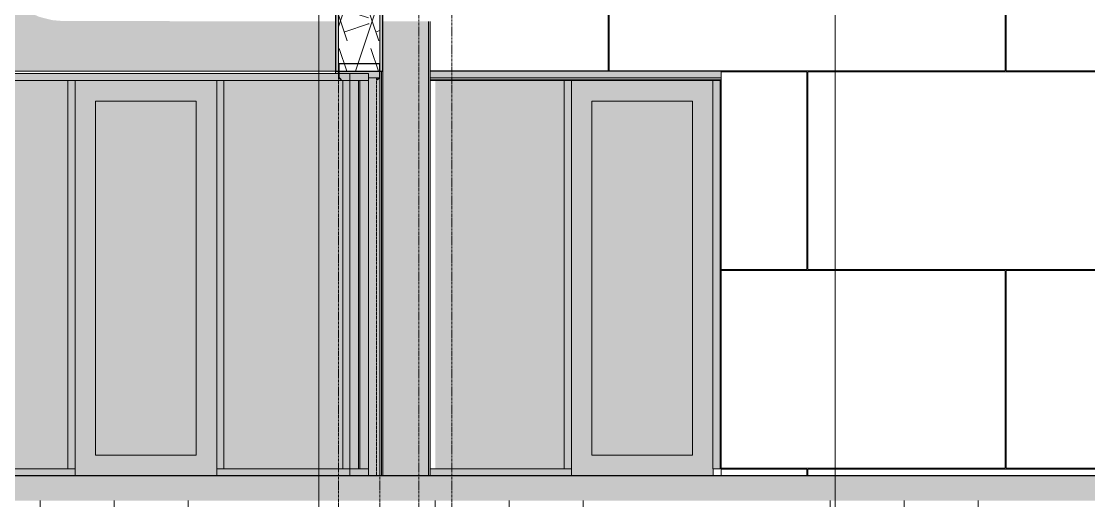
# Model space of a CAD drawing. Header units: inches. Extents: x -23445 to -32, y -314 to 853.
# Drawn here: x -8596.7 to -8337.2, y -6 to 110.4 of the extents above; entities that cross this region are included whole.
import ezdxf

# ---------------------------------------------------------------- set-up
doc = ezdxf.new("R2010")
doc.units = ezdxf.units.IN
doc.header["$MEASUREMENT"] = 0
doc.linetypes.add('Grid Line 1_2_', pattern=[0.875, 0.5, -0.125, 0.125, -0.125])
doc.linetypes.add('Hidden 1_8_', pattern=[0.1875, 0.125, -0.0625])
for name, color, linetype, lineweight in [('A-DOOR', 31, 'Continuous', 9), ('A-FLOR', 192, 'Continuous', 9), ('A-FLOR-LEVL', 51, 'Continuous', 9), ('A-FLOR-PATT', 8, 'Continuous', 25), ('A-GLAZ-CURT', 52, 'Continuous', 9), ('A-GLAZ-CWMG', 51, 'Continuous', 9), ('A-WALL', 113, 'Continuous', 9), ('A-WALL-PATT', 111, 'Continuous', 25), ('C-TOPO', 7, 'Continuous', 9), ('G-ANNO-SYMB', 111, 'Continuous', 9), ('I-WALL', 2, 'Continuous', 9), ('S-BEAM', 12, 'Continuous', 9), ('S-COLS', 52, 'Continuous', 9), ('S-GRID', 1, 'Continuous', 9)]:
    doc.layers.add(name, color=color, linetype=linetype, lineweight=lineweight)

# ---------------------------------------------------------------- blocks, each defined once
blk = doc.blocks.new('Struct_Xcel_Sports Complex_rvt-4-Building Section - North_South looking West _ Fitness Center')
at = {"layer": 'A-FLOR-PATT', "lineweight": 9}
h = blk.add_hatch(dxfattribs=at)
h.set_pattern_fill('FP_49', style=0, pattern_type=2)
h.set_pattern_definition([(50, (-21606.15, 72.08), (55.0854, -4.8198), [5.76, -63.36]), (355, (-21606.15, 72.08), (-10.6557, 57.7685), [4.608, -50.688]), (100.451, (-21601.557, 71.68), (44.4295, 52.9487), [4.895, -53.848]), (46.184, (-21606.15, 87.44), (81.9644, -12.712), [8.64, -95.04]), (96.636, (-21599.32, 86.38), (71.7815, 74.8124), [7.343, -80.772]), (351.184, (-21606.15, 87.44), (71.782, 74.8124), [6.912, -76.032]), (21, (-21598.47, 83.6), (45.842, -30.9215), [5.76, -63.36]), (326, (-21598.47, 83.6), (18.687, 55.6915), [4.608, -50.688]), (71.451, (-21594.65, 81.025), (64.529, 24.77), [4.895, -53.848]), (37.5, (-21606.148, 72.082), (0.9339, 25.5668), [2.534, -47.539, 2.534, -48.922, -50.88]), (37.5, (-21606.148, 72.082), (0.9339, 25.5668), [-101.53, 2.534, -48.346]), (7.5, (-21606.148, 72.082), (20.20404, 30.2913), [2.534, -26.803, 2.534, -46.387, -19.392]), (7.5, (-21606.148, 72.082), (20.20404, 30.2913), [-78.259, 2.534, -16.858]), (327.5, (-21623.274, 72.082), (40.9978, -1.7324), [2.534, -16.666, 2.534, -57.37, -79.488]), (327.5, (-21623.274, 72.082), (40.9978, -1.7324), [-79.104, 2.534, -76.954]), (317.5, (-21630.954, 72.082), (44.7889, 7.6878), [2.534, -22.426, 2.534, -37.248, -56.448]), (317.5, (-21630.954, 72.082), (44.7889, 7.6878), [-64.742, 2.534, -53.914])])
h.paths.add_polyline_path([(-21132.3, -6), (-21132.3, 0), (-22790.8, 0), (-22790.8, -6), (-21136.06, -6)], flags=0)
at = {"layer": 'A-FLOR', "color": 250, "lineweight": 25}
blk.add_line((-21132.3, 0), (-22790.8, 0), dxfattribs=at)
blk = doc.blocks.new('Girt_C - 10_D-1401750-Building Section - North_South looking West _ Fitness Center')
at = {"layer": 'S-BEAM'}
h = blk.add_hatch(color=256, dxfattribs=at)
h.paths.add_polyline_path([(-22347.3, 96.68), (-22276.55, 96.68), (-22276.55, 98.25), (-22347.3, 98.25)], flags=0)
h.paths.add_polyline_path([(-21146.8, 96.68), (-21146.8, 98.25), (-21381.05, 98.25), (-21381.05, 96.68), (-21174.79, 96.68)], flags=0)
h = blk.add_hatch(color=256, dxfattribs=at)
h.paths.add_polyline_path([(-21146.8, 96.2), (-21146.8, 96.68), (-21381.05, 96.68), (-21381.05, 96.2), (-21174.79, 96.2)], flags=0)
h.paths.add_polyline_path([(-22336.72, 96.2), (-22276.55, 96.2), (-22276.55, 96.68), (-22347.3, 96.68), (-22347.3, 96.2)], flags=0)
for p, q in [((-22347.3, 96.68), (-22276.55, 96.68)), ((-22276.55, 96.2), (-22347.3, 96.2))]:
    blk.add_line(p, q, dxfattribs=at)
blk = doc.blocks.new('Girt_C - 10_D-1260059-Building Section - North_South looking West _ Fitness Center')
at = {"layer": 'S-BEAM'}
h = blk.add_hatch(dxfattribs=at)
h.set_pattern_fill('FP_44', color=256, style=0, pattern_type=2)
h.set_pattern_definition([(45, (-21606.148, 72.082), (-19.007, 19.007), []), (45, (-21606.148, 100.882), (-19.007, 19.007), [])])
h.paths.add_polyline_path([(-22360.13, 96.2), (-22359.55, 96.68), (-22359.55, 99.99), (-22359.66, 100), (-22359.66, 96.73), (-22360.2, 96.28)], flags=0)
h.paths.add_polyline_path([(-22368.98, 96.2), (-22368.91, 96.28), (-22369.44, 96.73), (-22369.44, 100), (-22369.55, 99.99), (-22369.55, 96.68)], flags=0)
h.paths.add_polyline_path([(-22359.74, 100.07), (-22359.74, 100.18), (-22369.37, 100.18), (-22369.37, 100.07), (-22365.77, 100.07)], flags=0)
at = {"layer": 'S-BEAM', "lineweight": 15}
for p, q in [((-22369.55, 99.99), (-22369.55, 96.68)), ((-22369.44, 96.73), (-22369.44, 100)), ((-22359.74, 100.18), (-22369.37, 100.18)), ((-22369.37, 100.07), (-22359.74, 100.07)), ((-22359.66, 100), (-22359.66, 96.73)), ((-22359.55, 96.68), (-22359.55, 99.99)), ((-22369.55, 96.68), (-22368.98, 96.2)), ((-22368.91, 96.28), (-22369.44, 96.73)), ((-22368.98, 96.2), (-22368.91, 96.28)), ((-22359.66, 96.73), (-22360.2, 96.28)), ((-22360.2, 96.28), (-22360.13, 96.2)), ((-22360.13, 96.2), (-22359.55, 96.68))]:
    blk.add_line(p, q, dxfattribs=at)
for centre, radius, start, end in [((-22369.37, 99.99), 0.188, 90, 180), ((-22369.37, 99.99), 0.0782, 90, 177.8773), ((-22359.74, 99.99), 0.188, 0, 90), ((-22359.74, 99.99), 0.0782, 3.0424, 90)]:
    blk.add_arc(centre, radius, start, end, dxfattribs=at)
blk = doc.blocks.new('System Panel - Interior Glazing-1220293-Building Section - North_South looking West _ Fitness Center')
at = {"layer": 'A-GLAZ-CURT'}
blk.add_hatch(color=256, dxfattribs=at).paths.add_polyline_path([(-22364.74, 1.75), (-22364.37, 1.75), (-22364.37, 96), (-22364.74, 96), (-22364.74, 61.6)], flags=0)
for p, q in [((-22364.37, 96), (-22364.74, 96)), ((-22364.74, 96), (-22364.74, 1.75)), ((-22364.37, 1.75), (-22364.37, 96)), ((-22364.74, 1.75), (-22364.37, 1.75))]:
    blk.add_line(p, q, dxfattribs=at)
blk = doc.blocks.new('Rectangular Mullion - Interior 1_75_ x 4_5_-1179490-Building Section - North_South looking West _ Fitness Center')
at = {"layer": 'A-GLAZ-CWMG'}
blk.add_hatch(color=256, dxfattribs=at).paths.add_polyline_path([(-22365.77, 96), (-22362.3, 96), (-22362.3, 97.75), (-22366.8, 97.75), (-22366.8, 96)], flags=0)
at = {"layer": 'A-GLAZ-CWMG', "lineweight": 13}
for p, q in [((-22362.3, 97.75), (-22366.8, 97.75)), ((-22366.8, 97.75), (-22366.8, 96)), ((-22366.8, 96), (-22362.3, 96)), ((-22362.3, 96), (-22362.3, 97.75))]:
    blk.add_line(p, q, dxfattribs=at)
blk = doc.blocks.new('Rectangular Mullion - Interior 1_75_ x 4_5_-1305206-Building Section - North_South looking West _ Fitness Center')
at = {"layer": 'A-GLAZ-CWMG'}
blk.add_hatch(color=256, dxfattribs=at).paths.add_polyline_path([(-22362.3, 0), (-22362.3, 1.75), (-22366.8, 1.75), (-22366.8, 0)], flags=0)
at = {"layer": 'A-GLAZ-CWMG', "lineweight": 13}
for p, q in [((-22362.3, 1.75), (-22366.8, 1.75)), ((-22366.8, 1.75), (-22366.8, 0)), ((-22366.8, 0), (-22362.3, 0)), ((-22362.3, 0), (-22362.3, 1.75))]:
    blk.add_line(p, q, dxfattribs=at)
blk = doc.blocks.new('Rectangular Mullion - Interior 1_75_ x 4_5_-1220290-Building Section - North_South looking West _ Fitness Center')
at = {"layer": 'A-GLAZ-CWMG'}
h = blk.add_hatch(color=256, dxfattribs=at)
h.paths.add_polyline_path([(-22364.74, 1.75), (-22364.74, 96), (-22366.8, 96), (-22366.8, 1.75)], flags=0)
h.paths.add_polyline_path([(-22364.37, 1.75), (-22362.3, 1.75), (-22362.3, 96), (-22364.37, 96), (-22364.37, 61.6)], flags=0)
for p, q in [((-22366.8, 96), (-22366.8, 1.75)), ((-22362.3, 96), (-22362.3, 1.75))]:
    blk.add_line(p, q, dxfattribs=at)
blk = doc.blocks.new('C-Channel-Column - C10X25-1255483-Building Section - North_South looking West _ Fitness Center')
at = {"layer": 'S-COLS', "linetype": 'Hidden 1_8_'}
blk.add_line((-22360.36, 0), (-22360.36, 96.68), dxfattribs=at)
blk = doc.blocks.new('System Panel - Interior Glazing-1220302-Building Section - North_South looking West _ Fitness Center')
at = {"layer": 'A-GLAZ-CURT'}
blk.add_hatch(color=256, dxfattribs=at).paths.add_polyline_path([(-21381.05, 1.75), (-21349.74, 1.75), (-21349.74, 96), (-21381.05, 96), (-21381.05, 4)], flags=0)
blk = doc.blocks.new('Door_Single_Storefront - one-V181-Building Section - North_South looking West _ Fitness Center')
at = {"layer": 'A-DOOR'}
h = blk.add_hatch(color=256, dxfattribs=at)
h.paths.add_polyline_path([(-22312.99, 0), (-22278.55, 0), (-22278.55, 96), (-22312.99, 96), (-22312.99, 1.75)], flags=0)
h.paths.add_polyline_path([(-22307.99, 5), (-22307.99, 91), (-22283.55, 91), (-22283.55, 5)], flags=0)
blk.add_hatch(color=256, dxfattribs=at).paths.add_polyline_path([(-22307.99, 5), (-22283.55, 5), (-22283.55, 91), (-22307.99, 91), (-22307.99, 29.44)], flags=0)
for p, q in [((-22307.99, 91), (-22307.99, 5)), ((-22307.99, 91), (-22283.55, 91)), ((-22283.55, 5), (-22283.55, 91)), ((-22307.99, 5), (-22283.55, 5)), ((-22278.55, 1.75), (-22278.55, 0))]:
    blk.add_line(p, q, dxfattribs=at)
blk = doc.blocks.new('Rectangular Mullion - Interior 1_75_ x 4_5_-V182-Building Section - North_South looking West _ Fitness Center')
at = {"layer": 'A-GLAZ-CWMG'}
blk.add_hatch(color=256, dxfattribs=at).paths.add_polyline_path([(-22313.87, 96), (-22313.87, 96.2), (-22347.3, 96.2), (-22347.3, 96), (-22336.72, 96)], flags=0)
blk.add_line((-22347.3, 96), (-22313.87, 96), dxfattribs=at)
blk = doc.blocks.new('Rectangular Mullion - Interior 1_75_ x 4_5_-V175-Building Section - North_South looking West _ Fitness Center')
at = {"layer": 'A-GLAZ-CWMG'}
blk.add_hatch(color=256, dxfattribs=at).paths.add_polyline_path([(-21312.68, 96), (-21312.68, 96.2), (-21348.87, 96.2), (-21348.87, 96), (-21329.71, 96)], flags=0)
blk.add_line((-21348.87, 96), (-21312.68, 96), dxfattribs=at)
blk = doc.blocks.new('Rectangular Mullion - Interior 1_75_ x 4_5_-V183-Building Section - North_South looking West _ Fitness Center')
at = {"layer": 'A-GLAZ-CWMG'}
blk.add_hatch(color=256, dxfattribs=at).paths.add_polyline_path([(-22312.99, 0), (-22312.99, 1.75), (-22347.3, 1.75), (-22347.3, 0), (-22336.72, 0)], flags=0)
for q in [(-22347.3, 1.75), (-22312.99, 0)]:
    blk.add_line((-22312.99, 1.75), q, dxfattribs=at)
blk = doc.blocks.new('Rectangular Mullion - Interior 1_75_ x 4_5_-1220297-Building Section - North_South looking West _ Fitness Center')
at = {"layer": 'A-GLAZ-CWMG'}
blk.add_hatch(color=256, dxfattribs=at).paths.add_polyline_path([(-21288.68, 1.75), (-21288.68, 96), (-21290.43, 96), (-21290.43, 1.75)], flags=0)
for p, q in [((-21290.43, 96), (-21288.68, 96)), ((-21290.43, 96), (-21290.43, 1.75)), ((-21288.68, 1.75), (-21288.68, 96)), ((-21288.68, 1.75), (-21290.43, 1.75))]:
    blk.add_line(p, q, dxfattribs=at)
blk = doc.blocks.new('Rectangular Mullion - Interior 1_75_ x 4_5_-V179-Building Section - North_South looking West _ Fitness Center')
at = {"layer": 'A-GLAZ-CWMG'}
blk.add_hatch(color=256, dxfattribs=at).paths.add_polyline_path([(-21215.3, 1.75), (-21215.3, 96), (-21217.05, 96), (-21217.05, 1.75)], flags=0)
for p, q in [((-21217.05, 96), (-21215.3, 96)), ((-21217.05, 96), (-21217.05, 1.75)), ((-21215.3, 1.75), (-21215.3, 96)), ((-21215.3, 1.75), (-21217.05, 1.75))]:
    blk.add_line(p, q, dxfattribs=at)
blk = doc.blocks.new('System Panel - Interior Glazing-1316223-Building Section - North_South looking West _ Fitness Center')
at = {"layer": 'A-GLAZ-CURT'}
blk.add_hatch(color=256, dxfattribs=at).paths.add_polyline_path([(-22397.43, 1.75), (-22368.55, 1.75), (-22368.55, 96), (-22397.43, 96), (-22397.43, 61.6)], flags=0)
blk.add_line((-22368.55, 1.75), (-22368.55, 96), dxfattribs=at)
blk = doc.blocks.new('Rectangular Mullion - Interior 1_75_ x 4_5_-1316220-Building Section - North_South looking West _ Fitness Center')
at = {"layer": 'A-GLAZ-CWMG'}
blk.add_hatch(color=256, dxfattribs=at).paths.add_polyline_path([(-22399.18, 0), (-22366.8, 0), (-22366.8, 1.75), (-22399.18, 1.75)], flags=0)
for p, q in [((-22399.18, 0), (-22399.18, 1.75)), ((-22399.18, 1.75), (-22366.8, 1.75))]:
    blk.add_line(p, q, dxfattribs=at)
blk = doc.blocks.new('System Panel - Interior Glazing-1220306-Building Section - North_South looking West _ Fitness Center')
at = {"layer": 'A-GLAZ-CURT'}
blk.add_hatch(color=256, dxfattribs=at).paths.add_polyline_path([(-22616.3, 1.75), (-22616.3, 96), (-22650.74, 96), (-22650.74, 1.75)], flags=0)
blk = doc.blocks.new('Door_Single_Storefront - one-1371409-Building Section - North_South looking West _ Fitness Center')
at = {"layer": 'A-DOOR'}
h = blk.add_hatch(color=256, dxfattribs=at)
h.paths.add_polyline_path([(-22433.62, 0), (-22399.18, 0), (-22399.18, 96), (-22433.62, 96), (-22433.62, 1.75)], flags=0)
h.paths.add_polyline_path([(-22414.18, 5), (-22428.62, 5), (-22428.62, 91), (-22404.18, 91), (-22404.18, 5)], flags=0)
blk.add_hatch(color=256, dxfattribs=at).paths.add_polyline_path([(-22428.62, 5), (-22404.18, 5), (-22404.18, 91), (-22428.62, 91), (-22428.62, 29.44)], flags=0)
for p, q in [((-22428.62, 91), (-22428.62, 5)), ((-22428.62, 91), (-22404.18, 91)), ((-22404.18, 5), (-22404.18, 91)), ((-22428.62, 5), (-22404.18, 5))]:
    blk.add_line(p, q, dxfattribs=at)
blk = doc.blocks.new('Rectangular Mullion - Interior 1_75_ x 4_5_-1315442-Building Section - North_South looking West _ Fitness Center')
at = {"layer": 'A-GLAZ-CWMG'}
blk.add_hatch(color=256, dxfattribs=at).paths.add_polyline_path([(-22470.68, 0), (-22433.62, 0), (-22433.62, 1.75), (-22470.68, 1.75)], flags=0)
for p, q in [((-22470.68, 1.75), (-22433.62, 1.75)), ((-22433.62, 1.75), (-22433.62, 0))]:
    blk.add_line(p, q, dxfattribs=at)
blk = doc.blocks.new('Rectangular Mullion - Interior 1_75_ x 4_5_-1316222-Building Section - North_South looking West _ Fitness Center')
at = {"layer": 'A-GLAZ-CWMG'}
blk.add_hatch(color=256, dxfattribs=at).paths.add_polyline_path([(-22366.8, 96), (-22366.8, 97.75), (-22369.44, 97.75), (-22369.44, 96.73), (-22368.91, 96.28), (-22368.98, 96.2), (-22369.55, 96.73), (-22369.55, 97.75), (-22398.3, 97.75), (-22398.3, 96), (-22368.91, 96)], flags=0)
for p, q in [((-22369.55, 97.75), (-22398.3, 97.75)), ((-22366.8, 96), (-22398.3, 96)), ((-22366.8, 97.75), (-22369.44, 97.75))]:
    blk.add_line(p, q, dxfattribs=at)
blk = doc.blocks.new('Rectangular Mullion - Interior 1_75_ x 4_5_-1314719-Building Section - North_South looking West _ Fitness Center')
at = {"layer": 'A-GLAZ-CWMG'}
blk.add_hatch(color=256, dxfattribs=at).paths.add_polyline_path([(-22470.68, 96), (-22470.68, 97.75), (-22506.87, 97.75), (-22506.87, 96), (-22491.64, 96)], flags=0)
for p, q in [((-22470.68, 97.75), (-22506.87, 97.75)), ((-22470.68, 96), (-22506.87, 96))]:
    blk.add_line(p, q, dxfattribs=at)
blk = doc.blocks.new('Rectangular Mullion - Interior 1_75_ x 4_5_-1314720-Building Section - North_South looking West _ Fitness Center')
at = {"layer": 'A-GLAZ-CWMG'}
blk.add_hatch(color=256, dxfattribs=at).paths.add_polyline_path([(-22578.37, 1.75), (-22578.37, 96), (-22580.12, 96), (-22580.12, 1.75)], flags=0)
for p, q in [((-22580.12, 96), (-22578.37, 96)), ((-22580.12, 96), (-22580.12, 1.75)), ((-22578.37, 96), (-22578.37, 1.75)), ((-22578.37, 1.75), (-22580.12, 1.75))]:
    blk.add_line(p, q, dxfattribs=at)

msp = doc.modelspace()

# ---------------------------------------------------------------- hatches: boundary and pattern name
at = {"layer": 'A-WALL-PATT', "lineweight": 9}
h = msp.add_hatch(dxfattribs=at)
h.set_pattern_fill('FP_43', color=256, style=0, pattern_type=2)
h.set_pattern_definition([(161.57, (-21605.188, 73.042), (-7.6802237, -0.0009796), [0, -54.643, 6.067, 0]), (18.43, (-21607.108, 73.042), (-7.6802237, 0.0009796), [0, -54.643, 6.067, 0]), (108.43, (-21605.188, 73.042), (3.8382953, -19.2013653), [18.211, -42.499]), (71.57, (-21607.108, 73.042), (3.8382953, 19.2013653), [18.211, -42.499])])
h.paths.add_polyline_path([(-8515.77, 98.25), (-8509.56, 98.25), (-8509.56, 176), (-8519.56, 176), (-8519.56, 98.25)], flags=0)
h = msp.add_hatch(dxfattribs=at)
h.set_pattern_fill('FP_48', color=256, style=0, pattern_type=2)
h.set_pattern_definition([(90, (-21385.18, -673.75), (-193, -193), [48, -145]), (180, (-21385.18, -673.75), (-2e-14, -193), [96.25, -96.75]), (270, (-21481.43, -625.75), (-193, -193), [48, -145]), (180, (-21385.18, -625.75), (-2e-14, -193), [96.25, -96.75]), (270, (-21481.68, -625.75), (-193, -193), [48, -145]), (180, (-21481.68, -625.75), (-2e-14, -193), [96.25, -96.75]), (90, (-21577.93, -673.75), (-193, -193), [48, -145]), (180, (-21481.68, -673.75), (-2e-14, -193), [96.25, -96.75]), (90, (-21433.18, -625.5), (-193, -193), [48, -145]), (180, (-21384.93, -625.5), (-2e-14, -193), [48.25, -144.75]), (180, (-21384.93, -577.5), (-2e-14, -193), [48.25, -144.75]), (90, (-21529.68, -625.5), (-193, -193), [48, -145]), (180, (-21433.43, -625.5), (-2e-14, -193), [96.25, -96.75]), (270, (-21433.43, -577.5), (-193, -193), [48, -145]), (180, (-21433.43, -577.5), (-2e-14, -193), [96.25, -96.75]), (180, (-21529.93, -625.5), (-2e-14, -193), [48, -145]), (270, (-21529.93, -577.5), (-193, -193), [48, -145]), (180, (-21529.93, -577.5), (-2e-14, -193), [48, -145]), (90, (-21385.18, -577.25), (-193, -193), [48, -145]), (180, (-21385.18, -577.25), (-2e-14, -193), [96.25, -96.75]), (270, (-21481.43, -529.25), (-193, -193), [48, -145]), (180, (-21385.18, -529.25), (-2e-14, -193), [96.25, -96.75]), (270, (-21481.68, -529.25), (-193, -193), [48, -145]), (180, (-21481.68, -529.25), (-2e-14, -193), [96.25, -96.75]), (270, (-21577.93, -529.25), (-193, -193), [48, -145]), (180, (-21481.68, -577.25), (-2e-14, -193), [96.25, -96.75]), (90, (-21433.18, -529), (-193, -193), [48, -145]), (180, (-21384.93, -529), (-2e-14, -193), [48.25, -144.75]), (180, (-21384.93, -481), (-2e-14, -193), [48.25, -144.75]), (90, (-21529.68, -529), (-193, -193), [48, -145]), (180, (-21433.43, -529), (-2e-14, -193), [96.25, -96.75]), (270, (-21433.43, -481), (-193, -193), [48, -145]), (180, (-21433.43, -481), (-2e-14, -193), [96.25, -96.75]), (180, (-21529.93, -529), (-2e-14, -193), [48, -145]), (270, (-21529.93, -481), (-193, -193), [48, -145]), (180, (-21529.93, -481), (-2e-14, -193), [48, -145])])
h.paths.add_polyline_path([(-8409.26, 0), (-8329.38, 0), (-8329.38, 1), (-8262.81, 1), (-8262.81, 146.25), (-8439.62, 146.25), (-8442.16, 141.55), (-8445.14, 137.01), (-8448.63, 132.59), (-8452.42, 128.56), (-8455.99, 125.3), (-8460.35, 121.95), (-8465.06, 118.95), (-8470.01, 116.38), (-8475.17, 114.24), (-8481.38, 112.36), (-8486.81, 111.24), (-8492.01, 110.6), (-8497.31, 110.36), (-8497.31, 98.25), (-8426.56, 98.25), (-8426.56, 0)], flags=0)
h.paths.add_polyline_path([(-7894.81, 1), (-7780.31, 1), (-7780.31, 5.05), (-7875.44, 146.25), (-7921.19, 146.25), (-8013.56, 5.2), (-8013.56, 1), (-7895.06, 1)], flags=0)
h.paths.add_polyline_path([(-8254.81, 1), (-8021.56, 1), (-8021.56, 146.25), (-8254.81, 146.25), (-8254.81, 4)], flags=0)
h.paths.add_polyline_path([(-7772.31, 1), (-7679.43, 1), (-7679.43, 146.25), (-7772.31, 146.25), (-7772.31, 1.14)], flags=0)
h.paths.add_polyline_path([(-7780.31, 6.84), (-7780.31, 146.25), (-7874.17, 146.25), (-7783.26, 11.22)], flags=0)
h.paths.add_polyline_path([(-8013.56, 7.02), (-7922.46, 146.25), (-8013.56, 146.25), (-8013.56, 7.62)], flags=0)
h.paths.add_polyline_path([(-8229.11, 34.89), (-8229.11, 34.89), (-8226.25, 34.89)], flags=0)
h.paths.add_polyline_path([(-8278.26, 35.22), (-8278.26, 35.22), (-8278, 35.22)], flags=0)
h.paths.add_polyline_path([(-8279.71, 35.22), (-8279.71, 35.22), (-8279.22, 35.22)], flags=0)
h.paths.add_polyline_path([(-7728.56, 35.24), (-7728.06, 35.24), (-7725.81, 35.24)], flags=0)
h.paths.add_polyline_path([(-8497.06, 142.38), (-8492.61, 142.72), (-8488.8, 143.49), (-8485.71, 144.46), (-8481.88, 146.25), (-8497.31, 146.25), (-8497.31, 142.38)], flags=0)
at = {"layer": 'C-TOPO'}
h = msp.add_hatch(dxfattribs=at)
h.set_pattern_fill('FP_42', color=256, style=0, pattern_type=2)
h.set_pattern_definition([(0, (-21606.15, 72.08), (48, 48), [48, -48]), (0, (-21606.15, 90.08), (48, 48), [48, -48]), (0, (-21606.15, 108.08), (48, 48), [48, -48]), (90, (-21600.15, 114.08), (-48, 48), [48, -48]), (90, (-21582.15, 114.08), (-48, 48), [48, -48]), (90, (-21564.15, 114.08), (-48, 48), [48, -48])])
h.paths.add_polyline_path([(-7789.57, -99.62), (-6705.1, -99.62), (-6705.1, 0), (-7272.31, 0), (-7272.31, -36), (-7269.31, -36), (-7269.31, -48), (-7287.31, -48), (-7287.31, -36), (-7282.31, -36), (-7282.31, -6), (-8940.81, -6), (-8940.81, -36), (-8935.81, -36), (-8935.81, -48), (-8953.81, -48), (-8953.81, -36), (-8950.81, -36), (-8950.81, 0), (-9183.88, 0), (-9183.88, -99.62), (-7944.49, -99.62)], flags=0)
at = {"layer": 'I-WALL'}
msp.add_hatch(color=256, dxfattribs=at).paths.add_polyline_path([(-8519.56, 98.25), (-8519.56, 176), (-8520.31, 176), (-8520.31, 98.25)], flags=0)
at = {"layer": 'I-WALL', "lineweight": 5}
msp.add_hatch(color=256, dxfattribs=at).paths.add_polyline_path([(-8509.56, 98.25), (-8508.81, 98.25), (-8508.81, 176), (-8509.56, 176), (-8509.56, 101.9)], flags=0)
h = msp.add_hatch(color=256, dxfattribs=at)
h.paths.add_polyline_path([(-8936.56, 0), (-8849.59, 0), (-8849.59, 87), (-8807.59, 87), (-8807.59, 0), (-8802.49, 0), (-8802.49, 98.25), (-8520.31, 98.25), (-8520.31, 110.38), (-8586.67, 110.46), (-8589.26, 110.69), (-8592.37, 111.49), (-8594.49, 112.43), (-8595.63, 113.05), (-8597.4, 114.24), (-8599.45, 116.1), (-8600.01, 116.82), (-8694.66, 116.82), (-8694.66, 134.82), (-8600.9, 134.82), (-8599.52, 136.59), (-8597.61, 138.35), (-8596.57, 139.18), (-8594.3, 140.46), (-8591.79, 141.45), (-8590.96, 141.7), (-8588.39, 142.18), (-8584.25, 142.38), (-8520.31, 142.38), (-8520.31, 150.2), (-8936.56, 132.85), (-8936.56, 1.14)], flags=0)
h.paths.add_polyline_path([(-8870.57, 115.82), (-8885.03, 115.82), (-8885.03, 133.82), (-8845.03, 133.82), (-8845.03, 115.82)], flags=0)
h.paths.add_polyline_path([(-8791.06, 118.82), (-8791.06, 136.82), (-8751.06, 136.82), (-8751.06, 118.82)], flags=0)
h = msp.add_hatch(color=256, dxfattribs=at)
h.paths.add_polyline_path([(-8508.81, 0), (-8508.81, 98.25), (-8509.56, 98.25), (-8509.56, 96.68), (-8510.13, 96.2), (-8510.2, 96.28), (-8509.67, 96.73), (-8509.67, 98.25), (-8519.45, 98.25), (-8519.45, 97.75), (-8512.31, 97.75), (-8512.31, 0)], flags=0)
h.paths.add_polyline_path([(-8516.81, 1.75), (-8516.81, 96), (-8518.56, 96), (-8518.56, 1.75)], flags=0)
h.paths.add_polyline_path([(-8520.31, 97.75), (-8519.56, 97.75), (-8519.56, 98.25), (-8520.31, 98.25)], flags=0)
at = {"layer": 'S-COLS', "lineweight": 5}
h = msp.add_hatch(color=256, dxfattribs=at)
h.paths.add_polyline_path([(-8509.56, 0), (-8509.12, 0), (-8509.12, 98.25), (-8509.56, 98.25), (-8509.56, 61.6)], flags=0)
h.paths.add_polyline_path([(-8509.12, 194.5), (-8509.12, 335.7), (-8509.56, 335.68), (-8509.56, 194.5)], flags=0)
h = msp.add_hatch(color=256, dxfattribs=at)
h.paths.add_polyline_path([(-8508.61, 0), (-8508.43, 0), (-8508.43, 110.38), (-8508.81, 110.38), (-8508.77, 0)], flags=0)
h.paths.add_polyline_path([(-8508.61, 142.38), (-8508.43, 142.38), (-8508.43, 335.73), (-8509.12, 335.7), (-8509.05, 194.5), (-8508.81, 194.5), (-8508.78, 142.38), (-8508.7, 142.38)], flags=0)
h = msp.add_hatch(color=256, dxfattribs=at)
h.paths.add_polyline_path([(-8508.43, 0), (-8498.43, 0), (-8498.43, 110.38), (-8508.43, 110.38), (-8508.43, 61.6)], flags=0)
h.paths.add_polyline_path([(-8506.09, 142.38), (-8498.43, 142.38), (-8498.43, 336.14), (-8505.86, 335.83), (-8505.93, 335.65), (-8505.86, 325.02), (-8505.78, 324.83), (-8505.41, 324.68), (-8504.05, 324.68), (-8504.05, 324.33), (-8508.06, 324.33), (-8508.06, 324.68), (-8506.69, 324.68), (-8506.29, 324.9), (-8506.17, 325.2), (-8506.24, 335.82), (-8508.43, 335.65), (-8508.43, 142.38)], flags=0)
h = msp.add_hatch(color=256, dxfattribs=at)
h.paths.add_polyline_path([(-8498.26, 0), (-8497.74, 0), (-8497.82, 110.38), (-8498.43, 110.38), (-8498.43, 0)], flags=0)
h.paths.add_polyline_path([(-8498.26, 142.38), (-8497.74, 142.38), (-8497.79, 336.17), (-8498.43, 336.14), (-8498.36, 142.38)], flags=0)
h = msp.add_hatch(color=256, dxfattribs=at)
h.paths.add_polyline_path([(-8497.74, 0), (-8497.31, 0), (-8497.31, 110.38), (-8497.74, 110.38), (-8497.74, 61.6)], flags=0)
h.paths.add_polyline_path([(-8497.31, 142.38), (-8497.31, 336.19), (-8497.74, 336.17), (-8497.74, 142.38)], flags=0)
h = msp.add_hatch(color=256, dxfattribs=at)
h.paths.add_polyline_path([(-8512.31, 0), (-8509.56, 0), (-8509.56, 96.68), (-8510.13, 96.2), (-8510.2, 96.28), (-8509.73, 96.68), (-8512.31, 96.68), (-8512.31, 1.75)], flags=0)
h.paths.add_polyline_path([(-8516.81, 1.75), (-8516.81, 96), (-8518.56, 96), (-8518.56, 1.75)], flags=0)

# ---------------------------------------------------------------- linework, layer by layer
at = {"layer": 'A-FLOR-LEVL', "linetype": 'Grid Line 1_2_'}
msp.add_line((-9377.38, 0), (-6327.09, 0), dxfattribs=at)
at = {"layer": 'A-WALL'}
for p, q in [((-8519.56, 194.5), (-8519.56, 98.25)), ((-8509.56, 194.5), (-8509.56, 98.25))]:
    msp.add_line(p, q, dxfattribs=at)
at = {"layer": 'G-ANNO-SYMB'}
for p, q in [((-8524.36, 545.16), (-8524.36, -79.66)), ((-8398.84, 545.16), (-8398.84, -79.66))]:
    msp.add_line(p, q, dxfattribs=at)
at = {"layer": 'I-WALL', "lineweight": 25}
for p, q in [((-8520.31, 176), (-8520.31, 98.25)), ((-8508.81, 98.25), (-8508.81, 176)), ((-8520.31, 98.25), (-8508.81, 98.25))]:
    msp.add_line(p, q, dxfattribs=at)
at = {"layer": 'I-WALL'}
for p, q in [((-8802.49, 98.25), (-8520.31, 98.25)), ((-8520.31, 97.75), (-8520.31, 98.25)), ((-8508.81, 98.25), (-8508.81, 0)), ((-8497.31, 98.25), (-8426.56, 98.25)), ((-8426.56, 98.25), (-8426.56, 0))]:
    msp.add_line(p, q, dxfattribs=at)
at = {"layer": 'S-COLS'}
for p, q in [((-8497.74, 110.38), (-8497.74, 0)), ((-8497.31, 110.38), (-8497.31, 0)), ((-8509.71, 96.68), (-8512.31, 96.68)), ((-8509.56, 96.68), (-8509.56, 0)), ((-8509.56, 96.68), (-8509.56, 0)), ((-8509.12, 98.25), (-8509.12, 0))]:
    msp.add_line(p, q, dxfattribs=at)
at = {"layer": 'S-GRID', "linetype": 'Grid Line 1_2_'}
for p, q in [((-8519.56, -293.04), (-8519.56, 738.66)), ((-8509.56, -293.04), (-8509.56, 738.66)), ((-8509.56, -293.04), (-8509.56, 738.66)), ((-8500.06, -293.04), (-8500.06, 738.66)), ((-8492.06, -293.04), (-8492.06, 738.66))]:
    msp.add_line(p, q, dxfattribs=at)

# ---------------------------------------------------------------- block references
at = {"color": 90, "lineweight": 5}
msp.add_blockref('Struct_Xcel_Sports Complex_rvt-4-Building Section - North_South looking West _ Fitness Center', (13850, 0), dxfattribs=at)
at = {"layer": 'A-DOOR'}
for name in ['Door_Single_Storefront - one-1371409-Building Section - North_South looking West _ Fitness Center', 'Door_Single_Storefront - one-V181-Building Section - North_South looking West _ Fitness Center']:
    msp.add_blockref(name, (13850, 0), dxfattribs=at)
at = {"layer": 'A-GLAZ-CURT'}
for name, p in [('System Panel - Interior Glazing-1220306-Building Section - North_South looking West _ Fitness Center', (14030.93, 0)), ('System Panel - Interior Glazing-1316223-Building Section - North_South looking West _ Fitness Center', (13850, 0)), ('System Panel - Interior Glazing-1220293-Building Section - North_South looking West _ Fitness Center', (13850, 0)), ('System Panel - Interior Glazing-1220302-Building Section - North_South looking West _ Fitness Center', (12885, 0))]:
    msp.add_blockref(name, p, dxfattribs=at)
at = {"layer": 'A-GLAZ-CWMG'}
for name, p in [('Rectangular Mullion - Interior 1_75_ x 4_5_-1314719-Building Section - North_South looking West _ Fitness Center', (13886.18, 0)), ('Rectangular Mullion - Interior 1_75_ x 4_5_-1314720-Building Section - North_South looking West _ Fitness Center', (13994.75, 0)), ('Rectangular Mullion - Interior 1_75_ x 4_5_-1314719-Building Section - North_South looking West _ Fitness Center', (13922.37, 0)), ('Rectangular Mullion - Interior 1_75_ x 4_5_-1314720-Building Section - North_South looking West _ Fitness Center', (14030.93, 0)), ('Rectangular Mullion - Interior 1_75_ x 4_5_-1316222-Building Section - North_South looking West _ Fitness Center', (13850, 0)), ('Rectangular Mullion - Interior 1_75_ x 4_5_-1179490-Building Section - North_South looking West _ Fitness Center', (13850, 0)), ('Rectangular Mullion - Interior 1_75_ x 4_5_-1220290-Building Section - North_South looking West _ Fitness Center', (13850, 0)), ('Rectangular Mullion - Interior 1_75_ x 4_5_-V182-Building Section - North_South looking West _ Fitness Center', (13850, 0)), ('Rectangular Mullion - Interior 1_75_ x 4_5_-V179-Building Section - North_South looking West _ Fitness Center', (12752.31, 0)), ('Rectangular Mullion - Interior 1_75_ x 4_5_-V175-Building Section - North_South looking West _ Fitness Center', (12885, 0)), ('Rectangular Mullion - Interior 1_75_ x 4_5_-1220297-Building Section - North_South looking West _ Fitness Center', (12861.87, 0)), ('Rectangular Mullion - Interior 1_75_ x 4_5_-1315442-Building Section - North_South looking West _ Fitness Center', (13850, 0)), ('Rectangular Mullion - Interior 1_75_ x 4_5_-1316220-Building Section - North_South looking West _ Fitness Center', (13850, 0)), ('Rectangular Mullion - Interior 1_75_ x 4_5_-1305206-Building Section - North_South looking West _ Fitness Center', (13850, 0)), ('Rectangular Mullion - Interior 1_75_ x 4_5_-V183-Building Section - North_South looking West _ Fitness Center', (13850, 0))]:
    msp.add_blockref(name, p, dxfattribs=at)
at = {"layer": 'S-BEAM'}
for name in ['Girt_C - 10_D-1260059-Building Section - North_South looking West _ Fitness Center', 'Girt_C - 10_D-1401750-Building Section - North_South looking West _ Fitness Center']:
    msp.add_blockref(name, (13850, 0), dxfattribs=at)
at = {"layer": 'S-COLS', "linetype": 'Hidden 1_8_'}
msp.add_blockref('C-Channel-Column - C10X25-1255483-Building Section - North_South looking West _ Fitness Center', (13850, 0), dxfattribs=at)

doc.saveas('drawing.dxf')
